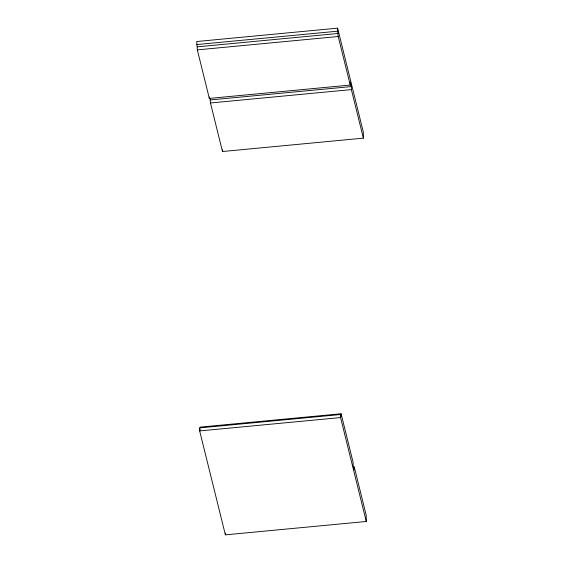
<?xml version="1.0" encoding="UTF-8"?>
<svg xmlns="http://www.w3.org/2000/svg" width="563" height="563" viewBox="0 0 563 563"><rect width="100%" height="100%" fill="white"/><g stroke="black" fill="none" stroke-linecap="round" stroke-linejoin="round"><path stroke-width="0.84" d="M363.381 138.146L363.332 132.066L337.617 28.15L196.719 41.521L197.324 49.875L209.337 98.419L350.242 85.055L350.221 82.008L351.347 86.561L351.368 89.601L363.381 138.146L222.476 151.517L210.463 102.973L210.069 98.412M196.74 44.561L337.645 31.19L338.229 36.511L350.242 85.055M197.303 46.835L338.208 33.47M197.324 49.875L338.229 36.511M210.442 99.933L351.347 86.561M210.463 102.973L351.368 89.601M200.182 427.127L341.087 413.763L353.1 462.3L353.121 465.348L354.247 469.894L354.226 466.854L366.239 515.398L366.281 521.479L225.383 534.85L199.668 430.934L199.64 427.894L340.545 414.53L341.108 416.803L341.087 413.763M199.668 430.934L340.566 417.57L366.281 521.479M199.64 427.894L200.203 430.167M337.617 28.15L337.645 31.19M340.545 414.53L340.566 417.57M222.469 149.779L222.476 151.517M225.369 533.112L225.383 534.85M209.33 96.899L209.337 98.419"/></g></svg>
